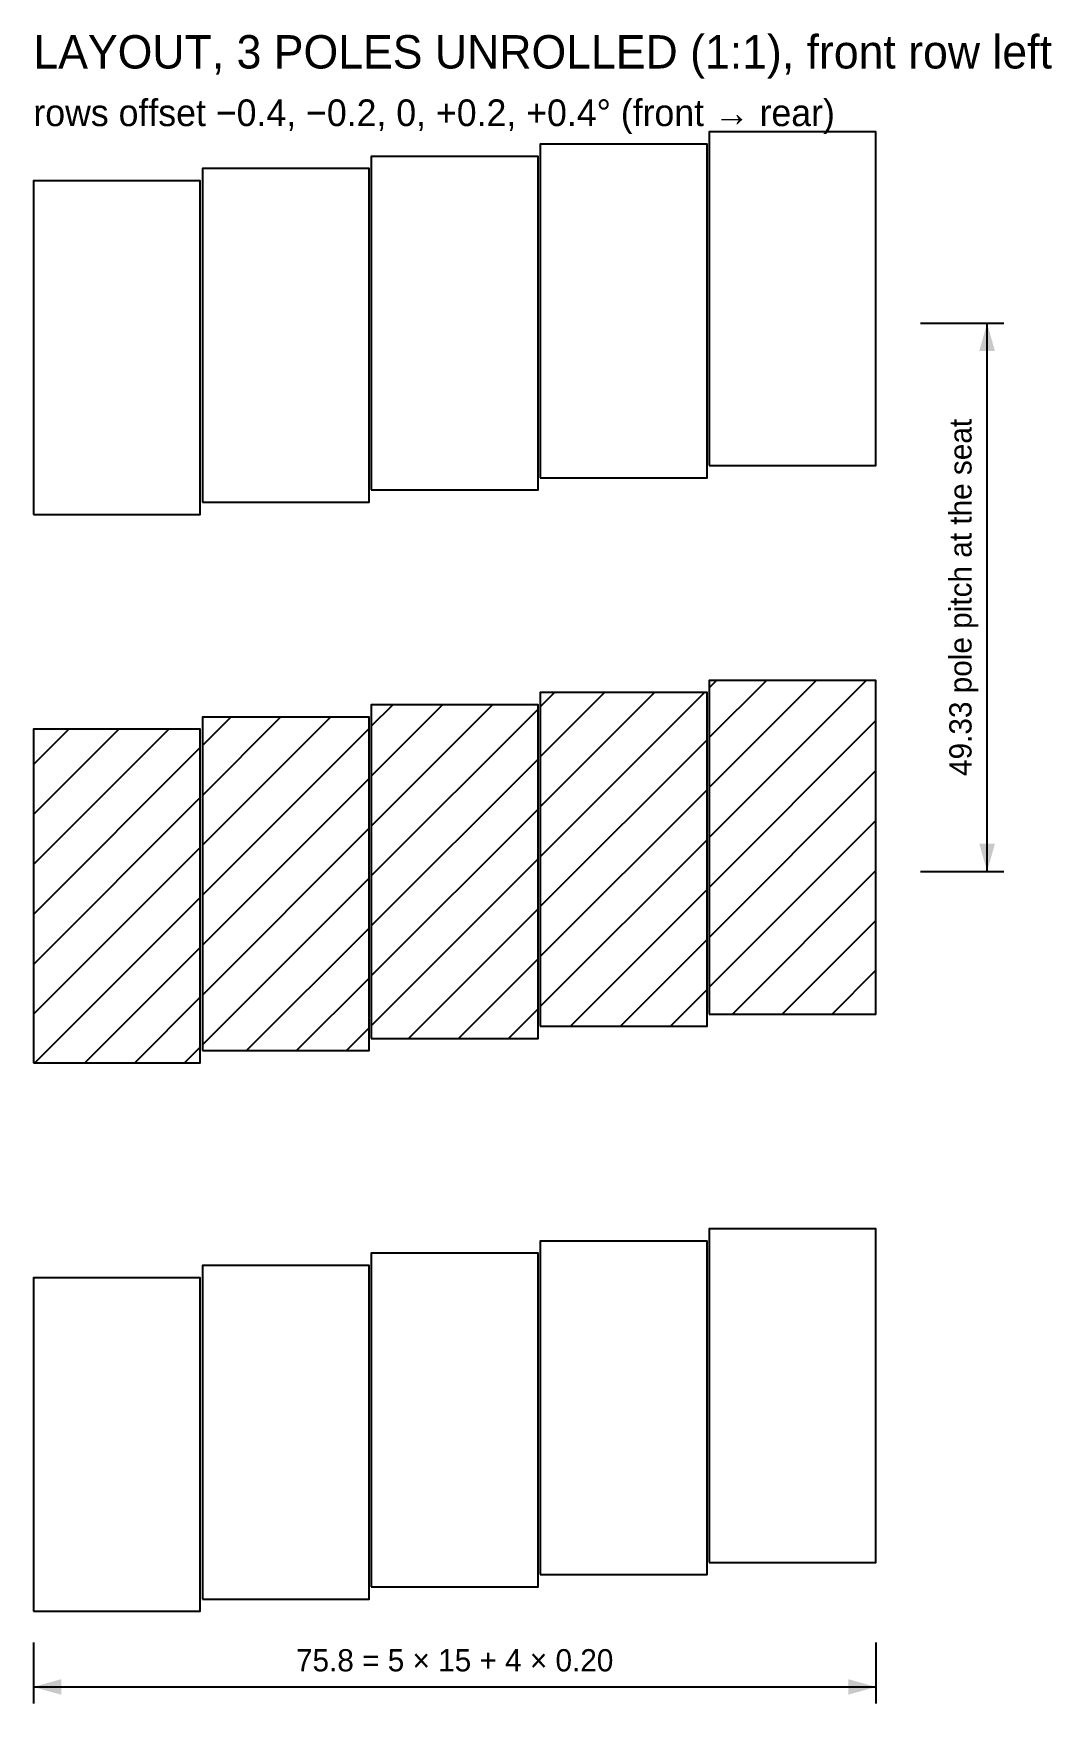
# Model space of a CAD drawing. Header units: millimetres. Extents: x 289 to 838, y -75 to 331.
# Drawn here: x 746 to 837.6, y -74.8 to 75.4 of the extents above.
import ezdxf
from ezdxf.enums import TextEntityAlignment as Align

# ---------------------------------------------------------------- set-up
doc = ezdxf.new("R2010")
doc.units = ezdxf.units.MM
for name, color, linetype in [('DIM', 3, 'Continuous'), ('HATCH', 9, 'Continuous'), ('OUTLINE', 7, 'Continuous'), ('TEXT', 3, 'Continuous')]:
    doc.layers.add(name, color=color, linetype=linetype)

msp = doc.modelspace()

# ---------------------------------------------------------------- hatches: boundary and pattern name
at = {"layer": 'DIM'}
for points in [[(831.8, 49.33), (831.1, 46.83), (832.5, 46.83)], [(831.8, 0), (832.5, 2.5), (831.1, 2.5)], [(746, -73.33), (748.5, -74.03), (748.5, -72.63)], [(821.8, -73.33), (819.3, -72.63), (819.3, -74.03)]]:
    msp.add_hatch(color=7, dxfattribs=at).paths.add_polyline_path(points)
at = {"layer": 'HATCH'}
h = msp.add_hatch(dxfattribs=at)
h.set_pattern_fill('ANSI31')
h.paths.add_polyline_path([(806.8, -12.81), (821.8, -12.81), (821.8, 17.19), (806.8, 17.19)])
h = msp.add_hatch(dxfattribs=at)
h.set_pattern_fill('ANSI31')
h.paths.add_polyline_path([(791.6, -13.9), (806.6, -13.9), (806.6, 16.1), (791.6, 16.1)])
h = msp.add_hatch(dxfattribs=at)
h.set_pattern_fill('ANSI31')
h.paths.add_polyline_path([(761.2, -16.1), (776.2, -16.1), (776.2, 13.9), (761.2, 13.9)])
h = msp.add_hatch(dxfattribs=at)
h.set_pattern_fill('ANSI31')
h.paths.add_polyline_path([(776.4, -15), (791.4, -15), (791.4, 15), (776.4, 15)])
h = msp.add_hatch(dxfattribs=at)
h.set_pattern_fill('ANSI31')
h.paths.add_polyline_path([(746, -17.19), (761, -17.19), (761, 12.81), (746, 12.81)])

# ---------------------------------------------------------------- linework, layer by layer
at = {"layer": 'DIM'}
for p, q in [((825.8, 49.33), (833.3, 49.33)), ((831.8, 0), (831.8, 49.33)), ((825.8, 0), (833.3, 0)), ((746, -69.33), (746, -74.83)), ((821.8, -69.33), (821.8, -74.83)), ((746, -73.33), (821.8, -73.33))]:
    msp.add_line(p, q, dxfattribs=at)
at = {"layer": 'OUTLINE'}
for points in [[(806.8, 36.52), (821.8, 36.52), (821.8, 66.52), (806.8, 66.52)], [(791.6, 35.42), (806.6, 35.42), (806.6, 65.42), (791.6, 65.42)], [(761.2, 33.23), (776.2, 33.23), (776.2, 63.23), (761.2, 63.23)], [(776.4, 34.33), (791.4, 34.33), (791.4, 64.33), (776.4, 64.33)], [(746, 32.13), (761, 32.13), (761, 62.13), (746, 62.13)], [(806.8, -12.81), (821.8, -12.81), (821.8, 17.19), (806.8, 17.19)], [(791.6, -13.9), (806.6, -13.9), (806.6, 16.1), (791.6, 16.1)], [(761.2, -16.1), (776.2, -16.1), (776.2, 13.9), (761.2, 13.9)], [(776.4, -15), (791.4, -15), (791.4, 15), (776.4, 15)], [(746, -17.19), (761, -17.19), (761, 12.81), (746, 12.81)], [(806.8, -62.13), (821.8, -62.13), (821.8, -32.13), (806.8, -32.13)], [(776.4, -64.33), (791.4, -64.33), (791.4, -34.33), (776.4, -34.33)], [(791.6, -63.23), (806.6, -63.23), (806.6, -33.23), (791.6, -33.23)], [(761.2, -65.42), (776.2, -65.42), (776.2, -35.42), (761.2, -35.42)], [(746, -66.52), (761, -66.52), (761, -36.52), (746, -36.52)]]:
    msp.add_lwpolyline(points, close=True, dxfattribs=at)

# ---------------------------------------------------------------- texts
at = {"layer": 'DIM'}
msp.add_text('49.33 pole pitch at the seat', height=2, rotation=90, dxfattribs=at).set_placement((831, 24.66), align=Align.BOTTOM_CENTER)
msp.add_text('75.8 = 5 × 15 + 4 × 0.20', height=2, dxfattribs=at).set_placement((783.9, -72.53), align=Align.BOTTOM_CENTER)
at = {"layer": 'TEXT'}
for s, height, p in [('LAYOUT, 3 POLES UNROLLED (1:1), front row left', 3, (746, 71.33)), ('rows offset −0.4, −0.2, 0, +0.2, +0.4° (front → rear)', 2.4, (746, 66.33))]:
    msp.add_text(s, height=height, dxfattribs=at).set_placement(p, align=Align.BOTTOM_LEFT)

doc.saveas('drawing.dxf')
